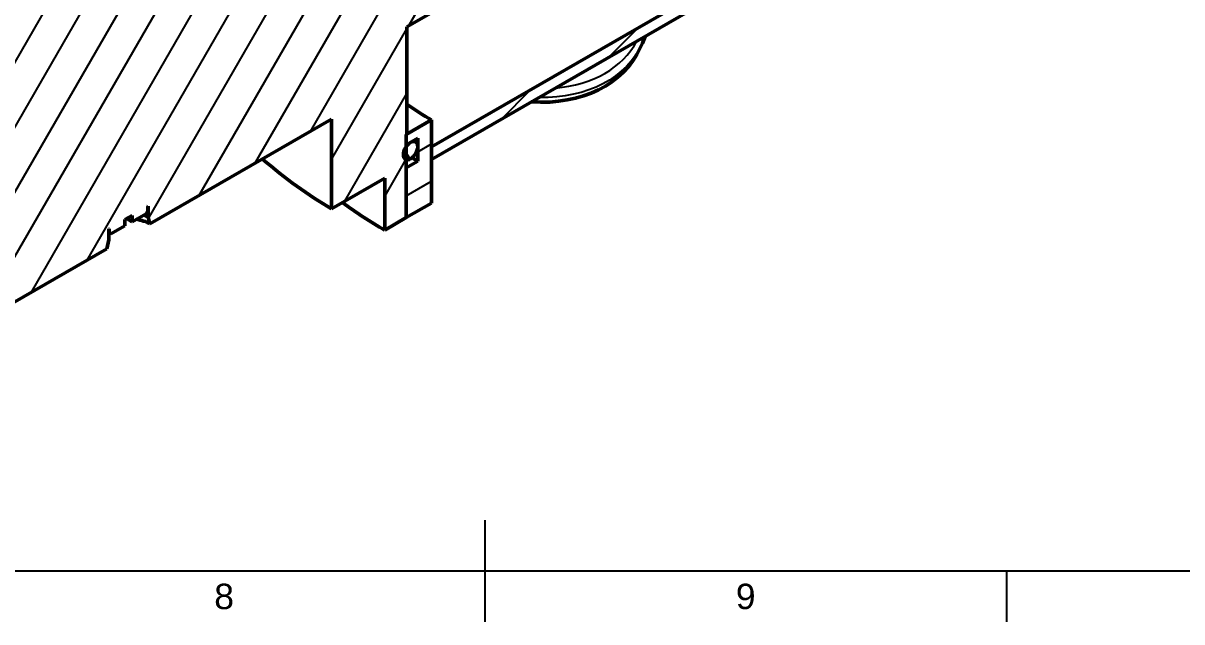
# Model space of a CAD drawing. Header units: millimetres. Extents: x 0 to 841, y 0 to 594.
# Drawn here: x 380.1 to 494.1, y 5 to 63.9 of the extents above; entities that cross this region are included whole.
import ezdxf
from ezdxf.enums import TextEntityAlignment as Align

# ---------------------------------------------------------------- set-up
doc = ezdxf.new("R2010")
doc.units = ezdxf.units.MM
doc.header["$LTSCALE"] = 0.75
for name, color, linetype, lineweight in [('Border', 7, 'Continuous', 25), ('Hatching', 7, 'Continuous', 25), ('Visible', 7, 'Continuous', 50), ('Visible Narrow', 7, 'Continuous', 25)]:
    doc.layers.add(name, color=color, linetype=linetype, lineweight=lineweight)
doc.styles.add('FusionTitle', font='')
doc.styles.get('FusionTitle').set_extended_font_data('Arial Unicode MS')

# ---------------------------------------------------------------- blocks, each defined once
blk = doc.blocks.new('ISO_A1_SHEET')
at = {"layer": 'Border'}
for p, q in [((425.5, 15), (425.5, 5)), ((20, 10), (831, 10)), ((476.8125, 10), (476.8125, 5))]:
    blk.add_line(p, q, dxfattribs=at)
at = {"layer": 'Border', "style": 'FusionTitle'}
for s, p in [('8', (399.84375, 7.5)), ('9', (451.15625, 7.5))]:
    blk.add_text(s, height=2.5, dxfattribs=at).set_placement(p, align=Align.MIDDLE)

msp = doc.modelspace()

# ---------------------------------------------------------------- hatches: boundary and pattern name
at = {"layer": 'Hatching'}
h = msp.add_hatch(dxfattribs=at)
h.set_pattern_fill('ANSI31', color=256, angle=195, style=0)
edge = h.paths.add_edge_path(flags=0)
edge.add_ellipse((390.43, 91.96), major_axis=(-1.58, -2.75), ratio=0.578093, start_angle=329.872, end_angle=360)
edge.add_ellipse((390.43, 91.96), major_axis=(-1.58, -2.75), ratio=0.578093, start_angle=0, end_angle=180)
edge.add_ellipse((390.43, 91.96), major_axis=(1.58, 2.75), ratio=0.578093, start_angle=360, end_angle=509.872)
h.paths.add_polyline_path([(556.6, 148.78), (554.48, 147.55), (554.48, 146.57), (554.66, 146.47), (556.43, 147.49), (556.6, 147.79), (556.6, 148.51)], flags=0)
h.paths.add_polyline_path([(554.48, 172.98), (556.6, 174.2), (556.6, 174.47), (556.6, 175.18), (556.43, 175.29), (554.66, 174.27), (554.48, 173.96)], flags=0)
edge = h.paths.add_edge_path(flags=0)
edge.add_line((410.41, 100.19), (371.16, 77.59))
edge.add_line((371.16, 77.59), (371.16, 73.1))
edge.add_line((371.16, 73.1), (370.99, 73.2))
edge.add_line((370.99, 73.2), (368.16, 71.57))
edge.add_line((368.16, 71.57), (367.98, 71.26))
edge.add_line((367.98, 71.26), (367.98, 58.59))
edge.add_line((367.98, 58.59), (360.2, 54.11))
edge.add_line((360.2, 54.11), (359.85, 53.5))
edge.add_line((359.85, 53.5), (359.85, 42.87))
edge.add_line((359.85, 42.87), (360.2, 42.67))
edge.add_line((360.2, 42.67), (367.98, 47.15))
edge.add_line((367.98, 47.15), (367.98, 34.47))
edge.add_line((367.98, 34.47), (368.16, 34.37))
edge.add_line((368.16, 34.37), (370.99, 36))
edge.add_line((370.99, 36), (371.16, 36.31))
edge.add_line((371.16, 36.31), (371.16, 31.81))
edge.add_line((371.16, 31.81), (388.31, 41.68))
edge.add_line((388.31, 41.68), (388.49, 42.55))
edge.add_line((388.49, 42.55), (388.49, 43.63))
edge.add_line((388.49, 43.63), (388.52, 43.65))
edge.add_line((388.52, 43.65), (388.52, 43.24))
edge.add_line((388.52, 43.24), (388.7, 43.14))
edge.add_line((388.7, 43.14), (390.08, 43.93))
edge.add_line((390.08, 43.93), (390.08, 44.55))
edge.add_line((390.08, 44.55), (390.79, 44.95))
edge.add_line((390.79, 44.95), (390.79, 44.34))
edge.add_line((390.79, 44.34), (392.16, 45.13))
edge.add_line((392.16, 45.13), (392.34, 45.44))
edge.add_line((392.34, 45.44), (392.34, 45.85))
edge.add_line((392.34, 45.85), (392.38, 45.87))
edge.add_line((392.38, 45.87), (392.38, 44.79))
edge.add_line((392.38, 44.79), (392.55, 44.13))
edge.add_line((392.55, 44.13), (410.41, 54.41))
edge.add_line((410.41, 54.41), (410.41, 45.62))
edge.add_line((410.41, 45.62), (415.64, 48.63))
edge.add_line((415.64, 48.63), (415.64, 43.52))
edge.add_line((415.64, 43.52), (417.76, 44.75))
edge.add_line((417.76, 44.75), (417.76, 49.65))
edge.add_line((417.76, 49.65), (417.76, 50.43))
edge.add_line((417.76, 50.43), (417.76, 50.98))
edge.add_line((417.76, 50.98), (417.76, 51.74))
edge.add_line((417.76, 51.74), (417.76, 51.9))
edge.add_line((417.76, 51.9), (417.76, 52.74))
edge.add_line((417.76, 52.74), (417.76, 52.92))
edge.add_line((417.76, 52.92), (417.83, 52.96))
edge.add_line((417.83, 52.96), (417.83, 63.49))
edge.add_line((417.83, 63.49), (432.33, 71.84))
edge.add_line((432.33, 71.84), (432.95, 72.91))
edge.add_ellipse((433.2, 72.77), major_axis=(0.25, 0.433), ratio=0.578093, start_angle=29.936, end_angle=89.8083, ccw=False)
edge.add_line((433.2, 73.18), (461.6, 89.53))
edge.add_ellipse((461.6, 89.12), major_axis=(0.25, 0.433), ratio=0.578093, start_angle=0, end_angle=29.936, ccw=False)
edge.add_ellipse((461.6, 89.12), major_axis=(0.25, 0.433), ratio=0.578093, start_angle=359.936, end_angle=360, ccw=False)
edge.add_line((461.85, 89.55), (462.03, 89.45))
edge.add_line((462.03, 89.45), (462.2, 89.55))
edge.add_line((462.2, 89.55), (462.2, 88.94))
edge.add_line((462.2, 88.94), (462.38, 88.84))
edge.add_line((462.38, 88.84), (470.69, 93.62))
edge.add_line((470.69, 93.62), (470.69, 86.47))
edge.add_line((470.69, 86.47), (472.99, 87.79))
edge.add_line((472.99, 87.79), (472.99, 94.94))
edge.add_line((472.99, 94.94), (485.71, 102.27))
edge.add_line((485.71, 102.27), (485.89, 102.58))
edge.add_line((485.89, 102.58), (485.89, 107.89))
edge.add_ellipse((489.43, 109.93), major_axis=(2.5, 4.33), ratio=0.578093, start_angle=29.936, end_angle=149.872, ccw=False)
edge.add_line((489.43, 114.02), (532.38, 138.75))
edge.add_line((532.38, 138.75), (532.56, 138.65))
edge.add_line((532.56, 138.65), (532.56, 137.63))
edge.add_line((532.56, 137.63), (532.74, 137.53))
edge.add_line((532.74, 137.53), (554.48, 150.05))
edge.add_line((554.48, 150.05), (554.48, 149.27))
edge.add_line((554.48, 149.27), (556.6, 150.49))
edge.add_line((556.6, 150.49), (556.6, 150.76))
edge.add_line((556.6, 150.76), (556.6, 154.52))
edge.add_line((556.6, 154.52), (556.6, 156.67))
edge.add_line((556.6, 156.67), (556.6, 156.77))
edge.add_line((556.6, 156.77), (556.6, 157.66))
edge.add_line((556.6, 157.66), (556.6, 163.87))
edge.add_line((556.6, 163.87), (556.6, 169.15))
edge.add_line((556.6, 169.15), (556.6, 169.63))
edge.add_line((556.6, 169.63), (556.6, 172.22))
edge.add_line((556.6, 172.22), (556.6, 172.48))
edge.add_line((556.6, 172.48), (554.48, 171.26))
edge.add_line((554.48, 171.26), (554.48, 170.49))
edge.add_line((554.48, 170.49), (532.74, 157.97))
edge.add_line((532.74, 157.97), (532.56, 157.66))
edge.add_line((532.56, 157.66), (532.56, 156.64))
edge.add_line((532.56, 156.64), (532.38, 156.33))
edge.add_line((532.38, 156.33), (489.43, 131.59))
edge.add_ellipse((489.43, 135.68), major_axis=(-2.5, -4.33), ratio=0.578093, start_angle=0, end_angle=29.936, ccw=False)
edge.add_ellipse((489.43, 135.68), major_axis=(-2.5, -4.33), ratio=0.578093, start_angle=329.872, end_angle=360, ccw=False)
edge.add_line((485.89, 133.65), (485.89, 138.96))
edge.add_line((485.89, 138.96), (485.71, 139.06))
edge.add_line((485.71, 139.06), (472.99, 131.73))
edge.add_line((472.99, 131.73), (472.99, 138.89))
edge.add_line((472.99, 138.89), (470.69, 137.56))
edge.add_line((470.69, 137.56), (470.69, 130.41))
edge.add_line((470.69, 130.41), (462.38, 125.62))
edge.add_line((462.38, 125.62), (462.2, 125.32))
edge.add_line((462.2, 125.32), (462.2, 124.71))
edge.add_line((462.2, 124.71), (462.03, 124.6))
edge.add_line((462.03, 124.6), (461.85, 124.29))
edge.add_ellipse((461.6, 124.44), major_axis=(-0.25, -0.433), ratio=0.578093, start_angle=29.936, end_angle=89.8083, ccw=False)
edge.add_line((461.6, 124.03), (433.2, 107.68))
edge.add_ellipse((433.2, 108.08), major_axis=(-0.25, -0.433), ratio=0.578093, start_angle=0, end_angle=29.936, ccw=False)
edge.add_ellipse((433.2, 108.08), major_axis=(-0.25, -0.433), ratio=0.578093, start_angle=-0.064, end_angle=0, ccw=False)
edge.add_line((432.95, 107.65), (432.33, 108.01))
edge.add_line((432.33, 108.01), (417.83, 99.66))
edge.add_line((417.83, 99.66), (417.83, 110.19))
edge.add_line((417.83, 110.19), (417.76, 110.15))
edge.add_line((417.76, 110.15), (417.76, 111.17))
edge.add_line((417.76, 111.17), (417.76, 111.34))
edge.add_line((417.76, 111.34), (417.76, 112.45))
edge.add_line((417.76, 112.45), (417.76, 112.64))
edge.add_line((417.76, 112.64), (417.76, 113.42))
edge.add_line((417.76, 113.42), (417.76, 113.61))
edge.add_line((417.76, 113.61), (417.76, 114.7))
edge.add_line((417.76, 114.7), (417.76, 118.33))
edge.add_line((417.76, 118.33), (415.64, 117.1))
edge.add_line((415.64, 117.1), (415.64, 111.99))
edge.add_line((415.64, 111.99), (410.41, 108.98))
edge.add_line((410.41, 108.98), (410.41, 100.19))
h = msp.add_hatch(dxfattribs=at)
h.set_pattern_fill('ANSI31', color=256, angle=180, style=0)
h.paths.add_polyline_path([(420.24, 115.46), (420.24, 114.23), (463.72, 139.27), (463.72, 140.27), (463.72, 140.34), (463.72, 140.35), (463.72, 140.5)], flags=0)
h.paths.add_polyline_path([(420.24, 51.69), (420.24, 50.46), (463.72, 75.51), (463.72, 75.61), (463.72, 75.63), (463.72, 75.97), (463.72, 76.61), (463.72, 76.73)], flags=0)
h = msp.add_hatch(dxfattribs=at)
h.set_pattern_fill('ANSI31', color=256, angle=165, style=0)
h.paths.add_polyline_path([(417.76, 113.42), (418.89, 114.07), (418.89, 111.82), (417.76, 111.17), (417.76, 110.15), (417.83, 110.19), (420.24, 111.58), (420.24, 114.23), (420.24, 115.46), (420.24, 119.75), (417.76, 118.33), (417.76, 114.7), (417.76, 113.61)], flags=0)
h.paths.add_polyline_path([(420.24, 46.17), (420.24, 50.46), (420.24, 51.69), (420.24, 54.35), (417.83, 52.96), (417.76, 52.92), (417.76, 52.74), (417.76, 51.9), (418.89, 52.55), (418.89, 50.3), (417.76, 49.65), (417.76, 44.75)], flags=0)
h = msp.add_hatch(dxfattribs=at)
h.set_pattern_fill('ANSI31', color=256, angle=75, style=0)
edge = h.paths.add_edge_path(flags=0)
edge.add_ellipse((418.19, 51.33), major_axis=(-0.499, -0.867), ratio=0.578093, start_angle=209.936, end_angle=255.9351)
edge.add_ellipse((418.19, 51.33), major_axis=(-0.499, -0.867), ratio=0.578093, start_angle=255.9351, end_angle=314.8834)
edge.add_ellipse((418.19, 51.33), major_axis=(-0.499, -0.867), ratio=0.578093, start_angle=314.8834, end_angle=360)
edge.add_ellipse((418.19, 51.33), major_axis=(-0.499, -0.867), ratio=0.578093, start_angle=0, end_angle=4.6561)
edge.add_ellipse((418.19, 51.33), major_axis=(0.499, 0.867), ratio=0.578093, start_angle=184.6561, end_angle=360)
edge.add_ellipse((418.19, 51.33), major_axis=(0.499, 0.867), ratio=0.578093, start_angle=0, end_angle=29.936)
edge = h.paths.add_edge_path(flags=0)
edge.add_ellipse((418.19, 112.23), major_axis=(0.499, 0.867), ratio=0.578093, start_angle=209.936, end_angle=360)
edge.add_ellipse((418.19, 112.23), major_axis=(0.499, 0.867), ratio=0.578093, start_angle=0, end_angle=75.9351)
edge.add_ellipse((418.19, 112.23), major_axis=(-0.499, -0.867), ratio=0.578093, start_angle=255.9351, end_angle=273.1721)
edge.add_ellipse((418.19, 112.23), major_axis=(-0.499, -0.867), ratio=0.578093, start_angle=273.1721, end_angle=360)
edge.add_ellipse((418.19, 112.23), major_axis=(-0.499, -0.867), ratio=0.578093, start_angle=0, end_angle=4.6561)
edge.add_ellipse((418.19, 112.23), major_axis=(0.499, 0.867), ratio=0.578093, start_angle=184.6561, end_angle=209.936)

# ---------------------------------------------------------------- linework, layer by layer
at = {"layer": 'Visible', "extrusion": (0, -0.817547, -0.575862)}
for p, q in [((463.72, 76.73), (420.24, 51.69)), ((420.24, 50.46), (463.72, 75.51)), ((417.83, 63.49), (432.33, 71.84)), ((417.83, 52.96), (417.83, 63.49)), ((440.78, 61.44), (441, 61.91)), ((392.55, 44.13), (410.41, 54.41)), ((410.41, 54.41), (410.41, 45.62)), ((420.24, 54.35), (417.76, 52.92)), ((420.24, 46.17), (420.24, 54.35)), ((417.76, 52.92), (417.83, 52.96)), ((417.76, 44.75), (417.76, 52.92)), ((417.76, 52.92), (417.76, 51.9)), ((417.76, 51.9), (418.89, 52.55)), ((418.89, 52.55), (418.89, 50.3)), ((420.24, 51.69), (420.24, 50.46)), ((418.89, 50.3), (417.76, 49.65)), ((417.76, 49.65), (417.76, 44.75)), ((410.41, 45.62), (415.64, 48.63)), ((415.64, 48.63), (415.64, 43.52)), ((392.34, 45.85), (392.38, 45.87)), ((392.34, 45.44), (392.34, 45.85)), ((392.38, 45.87), (392.38, 44.79)), ((417.76, 44.75), (420.24, 46.17)), ((390.08, 44.55), (390.79, 44.95)), ((390.08, 43.93), (390.08, 44.55)), ((390.79, 44.34), (390.26, 44.65)), ((390.79, 44.34), (392.16, 45.13)), ((390.79, 44.95), (390.79, 44.34)), ((392.16, 45.13), (392.34, 45.44)), ((392.38, 44.79), (392.55, 44.13)), ((415.64, 43.52), (417.76, 44.75)), ((388.49, 43.63), (388.52, 43.65)), ((388.49, 42.55), (388.49, 43.63)), ((388.52, 43.65), (388.52, 43.24)), ((388.7, 43.14), (390.08, 43.93)), ((388.31, 41.68), (388.49, 42.55)), ((388.52, 43.24), (388.7, 43.14)), ((388.69, 43.14), (388.52, 43.24)), ((371.16, 31.81), (388.31, 41.68))]:
    msp.add_line(p, q, dxfattribs=at)
at = {"layer": 'Visible'}
for centre, major_axis, ratio, start_param, end_param in [((428.25, 67.09), (-12.53, 5.66), 0.753253, 2.035444, 3.141593), ((420.24, 82.96), (-17.47, 30.33), 0.578093, 2.260832, 2.358128), ((418.19, 51.33), (0.499, 0.867), 0.578093, 3.141593, 9.424778), ((390.43, 42.91), (-3, 0), 0.575862, -1.521035, -1.503728), ((390.43, 42.91), (-3, 0), 0.575862, 3.926991, 4.452828), ((390.43, 44.34), (-2.7, 0), 0.575862, 0.766704, 0.785398), ((390.43, 44.13), (-2.45, 0), 0.575862, 0.781546, 0.785398)]:
    msp.add_ellipse(centre, major_axis=major_axis, ratio=ratio, start_param=start_param, end_param=end_param, dxfattribs=at)
at = {"layer": 'Visible', "extrusion": (3e-16, -1e-16, -1)}
msp.add_ellipse((410.41, 77.3), major_axis=(-19.34, 33.58), ratio=0.578093, start_param=3.925057, end_param=4.17496, dxfattribs=at)
at = {"layer": 'Visible', "extrusion": (2e-16, -2e-16, -1)}
msp.add_ellipse((418.89, 82.19), major_axis=(-19.46, 33.8), ratio=0.578093, start_param=3.925057, end_param=3.944847, dxfattribs=at)
at = {"layer": 'Visible', "extrusion": (2e-16, -3e-16, -1)}
for centre, major_axis, ratio, start_param, end_param in [((415.64, 80.31), (-22.46, 39), 0.578093, 3.925057, 4.056235), ((390.43, 43.67), (2.75, 0), 0.575862, -0.993881, -0.785398)]:
    msp.add_ellipse(centre, major_axis=major_axis, ratio=ratio, start_param=start_param, end_param=end_param, dxfattribs=at)
at = {"layer": 'Visible'}
for points in [[(441.26, 62.57), (441.18, 62.35), (441.1, 62.13), (441, 61.91)], [(418.69, 52.19), (418.62, 52.23), (418.55, 52.27), (418.48, 52.31)]]:
    msp.add_open_spline(points, degree=3, dxfattribs=at)
at = {"layer": 'Visible Narrow', "extrusion": (3e-16, -1e-16, -1)}
msp.add_ellipse((428.47, 67.57), major_axis=(-12.53, 5.66), ratio=0.753253, start_param=3.141593, end_param=4.20402, dxfattribs=at)
at = {"layer": 'Visible Narrow'}
msp.add_ellipse((428.66, 68.01), major_axis=(-12.03, 5.43), ratio=0.753253, start_param=2.200095, end_param=3.088689, dxfattribs=at)

# ---------------------------------------------------------------- block references
at = {"layer": 'Border'}
msp.add_blockref('ISO_A1_SHEET', (0, 0), dxfattribs=at)

doc.saveas('drawing.dxf')
